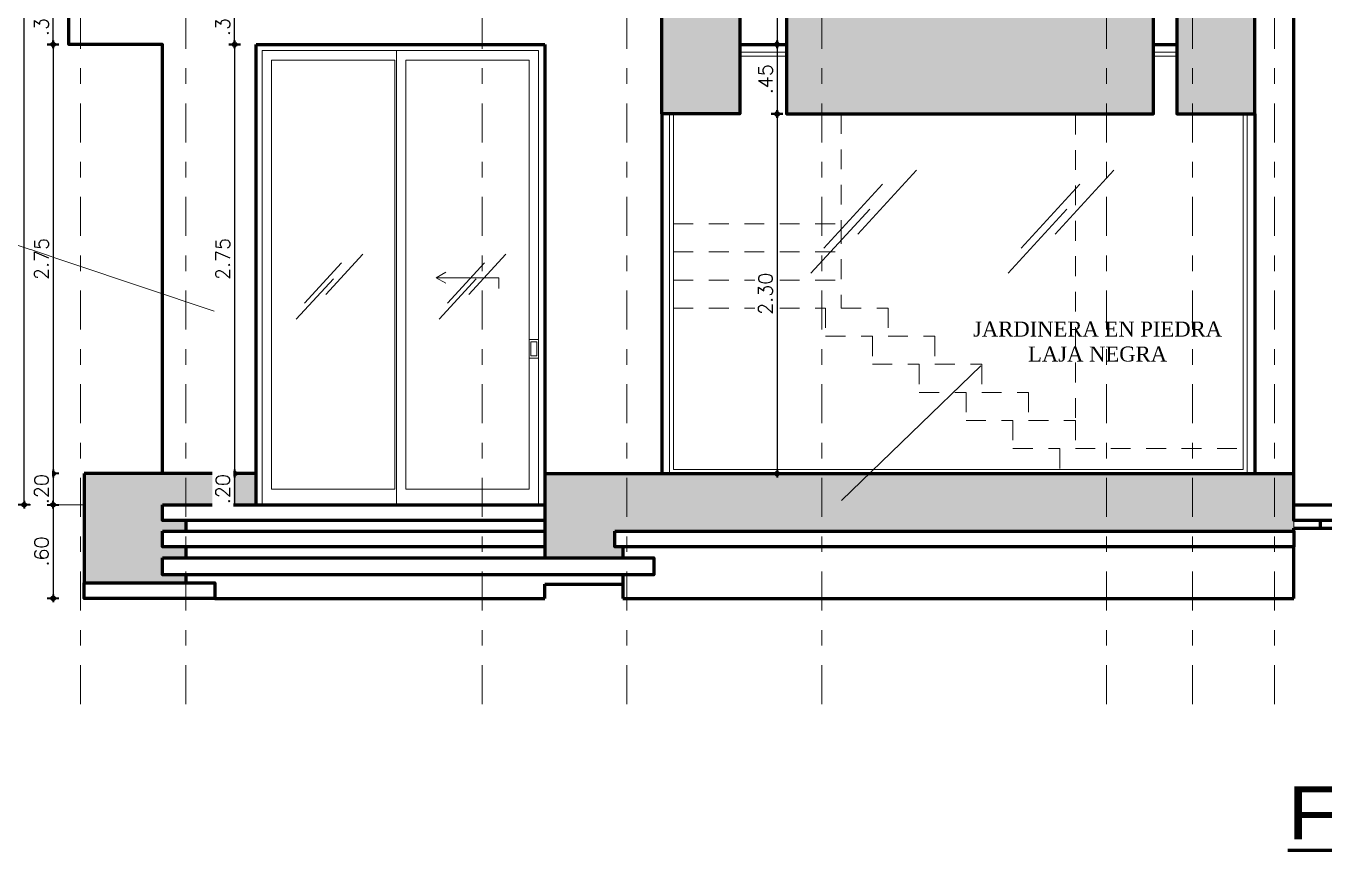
# Model space of a CAD drawing. Header units: metres. Extents: x -50 to 76, y -61 to 14.
# Drawn here: x -45.85 to -37.53, y -41.01 to -35.73 of the extents above; entities that cross this region are included whole.
import ezdxf
from ezdxf.enums import TextEntityAlignment as Align

# ---------------------------------------------------------------- set-up
doc = ezdxf.new("R2010")
doc.units = ezdxf.units.M
doc.header["$MEASUREMENT"] = 0
for name, pattern in [('CENTERX2', [4, 2.5, -0.5, 0.5, -0.5]), ('DASHDOT2', [0.5, 0.25, -0.125, 0, -0.125]), ('Línea Oculta', [0.3175, 0.211667, -0.105833])]:
    doc.linetypes.add(name, pattern=pattern)
for name, color, linetype, lineweight in [('0_Pluma_Nº__1', 153, 'Continuous', 13), ('1 ACHURADO PLACAS', 45, 'Continuous', 15), ('1 CALCAS', 255, 'Continuous', 60), ('1 NIVELES', 145, 'Continuous', 18), ('1 PUERTAS', 251, 'Continuous', 18), ('1 PUNTEADOS', 4, 'Línea Oculta', 20), ('1 VENTTANAS', 2, 'Continuous', 18), ('COTA10', 153, 'Continuous', 13), ('COTAS', 251, 'Continuous', 35), ('EJES', 251, 'CENTERX2', 0), ('TITULOS', 9, 'Continuous', 60)]:
    doc.layers.add(name, color=color, linetype=linetype, lineweight=lineweight)
doc.layers.add('TEXT', color=4, linetype='Continuous')
doc.styles.add('ARIAL', font='CENTURY.TTF')
doc.styles.add('cotas', font='romans.shx')
doc.styles.add('DISEÑO', font='arial.ttf', dxfattribs={"width": 1.1})
doc.dimstyles.new('COT-50', dxfattribs={"dimscale": 0.5, "dimtxt": 0.18, "dimasz": 0.05, "dimexe": 0.08, "dimexo": 0.1, "dimgap": 0.06, "dimtad": 1, "dimzin": 4, "dimdsep": 46, "dimtxsty": 'cotas', "dimblk1": 'COTA', "dimblk2": 'COTA', "dimsah": 1, "dimcen": 0.09, "dimse1": 1, "dimse2": 1, "dimclrd": 256, "dimclre": 253, "dimclrt": 14, "dimadec": 0, "dimazin": 0, "dimtfac": 1, "dimtix": 1, "dimtmove": 0, "dimatfit": 3, "dimldrblk": 'COTA', "dimfxl": 1, "dimtfill": 1, "dimtfillclr": 256, "dimtolj": 1, "dimtzin": 12, "dimarcsym": 0})

# ---------------------------------------------------------------- blocks, each defined once
blk = doc.blocks.new('COTA')
for p, q in [((-1, 0), (1, 0)), ((0, 1.5), (0, -1.5))]:
    blk.add_line(p, q)
blk.add_circle((0, 0), 0.5)
blk = doc.blocks.new('*D674')
at = {"layer": 'COTAS', "lineweight": -2, "transparency": 16777216}
blk.add_line((-45.8625, -38.7713), (-45.8625, -30.8213), dxfattribs=at)
at = {"layer": 'Defpoints', "color": 0, "transparency": 16777216}
for p in [(-45.8625, -30.7963), (-42.0768, -30.7963), (-45.4823, -38.7963)]:
    blk.add_point(p, dxfattribs=at)
at = {"layer": 'COTAS', "lineweight": -2, "transparency": 16777216, "xscale": 0.025, "yscale": 0.025, "zscale": 0.025}
for p, rotation in [((-45.8625, -30.7963), 90), ((-45.8625, -38.7963), 270)]:
    blk.add_blockref('COTA', p, dxfattribs=dict(at, rotation=rotation))
at = {"layer": 'COTAS', "color": 14, "transparency": 16777216, "insert": (-45.9375, -34.7963), "char_height": 0.09, "attachment_point": 5, "rotation": 90, "style": 'cotas', "bg_fill": 3, "box_fill_scale": 1.25, "bg_fill_color": 256, "bg_fill_true_color": 13158600, "bg_fill_transparency": 0}
blk.add_mtext('\\A1;8.00', dxfattribs=at)
blk = doc.blocks.new('*D679')
at = {"layer": 'COTAS', "lineweight": -2, "transparency": 16777216}
blk.add_line((-45.6768, -35.8213), (-45.6768, -35.5713), dxfattribs=at)
at = {"layer": 'Defpoints', "color": 0, "transparency": 16777216}
for p in [(-45.5768, -35.5463), (-45.5768, -35.8463)]:
    blk.add_point(p, dxfattribs=at)
at = {"layer": 'COTAS', "lineweight": -2, "transparency": 16777216, "xscale": 0.025, "yscale": 0.025, "zscale": 0.025}
for p, rotation in [((-45.6768, -35.5463), 90), ((-45.6768, -35.8463), 270)]:
    blk.add_blockref('COTA', p, dxfattribs=dict(at, rotation=rotation))
at = {"layer": 'COTAS', "color": 14, "transparency": 16777216, "insert": (-45.7518, -35.6963), "char_height": 0.09, "attachment_point": 5, "rotation": 90, "style": 'cotas', "bg_fill": 3, "box_fill_scale": 1.25, "bg_fill_color": 256, "bg_fill_true_color": 13158600, "bg_fill_transparency": 0}
blk.add_mtext('\\A1;.30', dxfattribs=at)
at = {"layer": 'Defpoints', "color": 0, "transparency": 16777216}
blk.add_point((-45.6768, -35.5463), dxfattribs=at)
blk = doc.blocks.new('*D680')
at = {"layer": 'COTAS', "lineweight": -2, "transparency": 16777216}
blk.add_line((-45.6768, -35.8713), (-45.6768, -38.5713), dxfattribs=at)
at = {"layer": 'Defpoints', "color": 0, "transparency": 16777216}
for p in [(-44.9768, -35.8463), (-45.6768, -38.5963), (-44.9768, -38.5963)]:
    blk.add_point(p, dxfattribs=at)
at = {"layer": 'COTAS', "lineweight": -2, "transparency": 16777216, "xscale": 0.025, "yscale": 0.025, "zscale": 0.025}
for p, rotation in [((-45.6768, -35.8463), 90), ((-45.6768, -38.5963), 270)]:
    blk.add_blockref('COTA', p, dxfattribs=dict(at, rotation=rotation))
at = {"layer": 'COTAS', "color": 14, "transparency": 16777216, "insert": (-45.7518, -37.2213), "char_height": 0.09, "attachment_point": 5, "rotation": 90, "style": 'cotas', "bg_fill": 3, "box_fill_scale": 1.25, "bg_fill_color": 256, "bg_fill_true_color": 13158600, "bg_fill_transparency": 0}
blk.add_mtext('\\A1;2.75', dxfattribs=at)
blk = doc.blocks.new('*D681')
at = {"layer": 'COTAS', "lineweight": -2, "transparency": 16777216}
blk.add_line((-45.6768, -38.5963), (-45.6768, -38.7963), dxfattribs=at)
at = {"layer": 'Defpoints', "color": 0, "transparency": 16777216}
for p in [(-45.4768, -38.5963), (-45.4823, -38.7963)]:
    blk.add_point(p, dxfattribs=at)
at = {"layer": 'COTAS', "color": 14, "transparency": 16777216, "insert": (-45.7518, -38.6963), "char_height": 0.09, "attachment_point": 5, "rotation": 90, "style": 'cotas', "bg_fill": 3, "box_fill_scale": 1.25, "bg_fill_color": 256, "bg_fill_true_color": 13158600, "bg_fill_transparency": 0}
blk.add_mtext('\\A1;.20', dxfattribs=at)
at = {"layer": 'Defpoints', "color": 0, "transparency": 16777216}
blk.add_point((-45.6768, -38.7963), dxfattribs=at)
blk = doc.blocks.new('*D682')
at = {"layer": 'COTAS', "lineweight": -2, "transparency": 16777216}
blk.add_line((-45.6768, -38.8213), (-45.6768, -39.3713), dxfattribs=at)
at = {"layer": 'Defpoints', "color": 0, "transparency": 16777216}
for p in [(-45.4823, -38.7963), (-45.6768, -39.3963), (-45.4768, -39.3963)]:
    blk.add_point(p, dxfattribs=at)
at = {"layer": 'COTAS', "lineweight": -2, "transparency": 16777216, "xscale": 0.025, "yscale": 0.025, "zscale": 0.025}
for p, rotation in [((-45.6768, -38.7963), 90), ((-45.6768, -39.3963), 270)]:
    blk.add_blockref('COTA', p, dxfattribs=dict(at, rotation=rotation))
at = {"layer": 'COTAS', "color": 14, "transparency": 16777216, "insert": (-45.7518, -39.0963), "char_height": 0.09, "attachment_point": 5, "rotation": 90, "style": 'cotas', "bg_fill": 3, "box_fill_scale": 1.25, "bg_fill_color": 256, "bg_fill_true_color": 13158600, "bg_fill_transparency": 0}
blk.add_mtext('\\A1;.60', dxfattribs=at)
blk = doc.blocks.new('*D683')
at = {"layer": 'COTAS', "lineweight": -2, "transparency": 16777216}
blk.add_line((-44.5138, -35.8713), (-44.5138, -38.5713), dxfattribs=at)
at = {"layer": 'Defpoints', "color": 0, "transparency": 16777216}
for p in [(-44.3768, -35.8463), (-44.5138, -38.5963), (-44.3768, -38.5963)]:
    blk.add_point(p, dxfattribs=at)
at = {"layer": 'COTAS', "lineweight": -2, "transparency": 16777216, "xscale": 0.025, "yscale": 0.025, "zscale": 0.025}
for p, rotation in [((-44.5138, -35.8463), 90), ((-44.5138, -38.5963), 270)]:
    blk.add_blockref('COTA', p, dxfattribs=dict(at, rotation=rotation))
at = {"layer": 'COTAS', "color": 14, "transparency": 16777216, "insert": (-44.5888, -37.2213), "char_height": 0.09, "attachment_point": 5, "rotation": 90, "style": 'cotas', "bg_fill": 3, "box_fill_scale": 1.25, "bg_fill_color": 256, "bg_fill_true_color": 13158600, "bg_fill_transparency": 0}
blk.add_mtext('\\A1;2.75', dxfattribs=at)
blk = doc.blocks.new('*D684')
at = {"layer": 'COTAS', "lineweight": -2, "transparency": 16777216}
blk.add_line((-44.5138, -38.5963), (-44.5138, -38.7963), dxfattribs=at)
at = {"layer": 'Defpoints', "color": 0, "transparency": 16777216}
for p in [(-44.3768, -38.5963), (-44.3768, -38.7963)]:
    blk.add_point(p, dxfattribs=at)
at = {"layer": 'COTAS', "color": 14, "transparency": 16777216, "insert": (-44.5888, -38.6963), "char_height": 0.09, "attachment_point": 5, "rotation": 90, "style": 'cotas', "bg_fill": 3, "box_fill_scale": 1.25, "bg_fill_color": 256, "bg_fill_true_color": 13158600, "bg_fill_transparency": 0}
blk.add_mtext('\\A1;.20', dxfattribs=at)
at = {"layer": 'Defpoints', "color": 0, "transparency": 16777216}
blk.add_point((-44.5138, -38.7963), dxfattribs=at)
blk = doc.blocks.new('*D685')
at = {"layer": 'COTAS', "lineweight": -2, "transparency": 16777216}
blk.add_line((-44.5138, -35.8213), (-44.5138, -35.5713), dxfattribs=at)
at = {"layer": 'Defpoints', "color": 0, "transparency": 16777216}
for p in [(-45.5768, -35.5463), (-45.5768, -35.8463)]:
    blk.add_point(p, dxfattribs=at)
at = {"layer": 'COTAS', "lineweight": -2, "transparency": 16777216, "xscale": 0.025, "yscale": 0.025, "zscale": 0.025}
for p, rotation in [((-44.5138, -35.5463), 90), ((-44.5138, -35.8463), 270)]:
    blk.add_blockref('COTA', p, dxfattribs=dict(at, rotation=rotation))
at = {"layer": 'COTAS', "color": 14, "transparency": 16777216, "insert": (-44.5888, -35.6963), "char_height": 0.09, "attachment_point": 5, "rotation": 90, "style": 'cotas', "bg_fill": 3, "box_fill_scale": 1.25, "bg_fill_color": 256, "bg_fill_true_color": 13158600, "bg_fill_transparency": 0}
blk.add_mtext('\\A1;.30', dxfattribs=at)
at = {"layer": 'Defpoints', "color": 0, "transparency": 16777216}
blk.add_point((-44.5138, -35.5463), dxfattribs=at)
blk = doc.blocks.new('*D689')
at = {"layer": 'COTAS', "lineweight": -2, "transparency": 16777216}
blk.add_line((-41.0381, -36.3171), (-41.0381, -38.5713), dxfattribs=at)
at = {"layer": 'Defpoints', "color": 0, "transparency": 16777216}
for p in [(-41.7768, -36.2921), (-41.7768, -38.5963), (-41.0381, -38.5963)]:
    blk.add_point(p, dxfattribs=at)
at = {"layer": 'COTAS', "lineweight": -2, "transparency": 16777216, "xscale": 0.025, "yscale": 0.025, "zscale": 0.025}
for p, rotation in [((-41.0381, -36.2921), 90), ((-41.0381, -38.5963), 270)]:
    blk.add_blockref('COTA', p, dxfattribs=dict(at, rotation=rotation))
at = {"layer": 'COTAS', "color": 14, "transparency": 16777216, "insert": (-41.1131, -37.4442), "char_height": 0.09, "attachment_point": 5, "rotation": 90, "style": 'cotas', "bg_fill": 3, "box_fill_scale": 1.25, "bg_fill_color": 256, "bg_fill_true_color": 13158600, "bg_fill_transparency": 0}
blk.add_mtext('\\A1;2.30', dxfattribs=at)
blk = doc.blocks.new('*D690')
at = {"layer": 'COTAS', "lineweight": -2, "transparency": 16777216}
blk.add_line((-41.0381, -35.8713), (-41.0381, -36.2671), dxfattribs=at)
at = {"layer": 'Defpoints', "color": 0, "transparency": 16777216}
for p in [(-40.9768, -35.8463), (-41.0381, -36.2921), (-40.9768, -36.2921)]:
    blk.add_point(p, dxfattribs=at)
at = {"layer": 'COTAS', "lineweight": -2, "transparency": 16777216, "xscale": 0.025, "yscale": 0.025, "zscale": 0.025}
for p, rotation in [((-41.0381, -35.8463), 90), ((-41.0381, -36.2921), 270)]:
    blk.add_blockref('COTA', p, dxfattribs=dict(at, rotation=rotation))
at = {"layer": 'COTAS', "color": 14, "transparency": 16777216, "insert": (-41.1131, -36.0692), "char_height": 0.09, "attachment_point": 5, "rotation": 90, "style": 'cotas', "bg_fill": 3, "box_fill_scale": 1.25, "bg_fill_color": 256, "bg_fill_true_color": 13158600, "bg_fill_transparency": 0}
blk.add_mtext('\\A1;.45', dxfattribs=at)
blk = doc.blocks.new('*D691')
at = {"layer": 'COTAS', "lineweight": -2, "transparency": 16777216}
blk.add_line((-41.0381, -32.3213), (-41.0381, -35.8213), dxfattribs=at)
at = {"layer": 'Defpoints', "color": 0, "transparency": 16777216}
for p in [(-40.9768, -32.2963), (-41.2768, -35.8463), (-41.0381, -35.8463)]:
    blk.add_point(p, dxfattribs=at)
at = {"layer": 'COTAS', "lineweight": -2, "transparency": 16777216, "xscale": 0.025, "yscale": 0.025, "zscale": 0.025}
for p, rotation in [((-41.0381, -32.2963), 90), ((-41.0381, -35.8463), 270)]:
    blk.add_blockref('COTA', p, dxfattribs=dict(at, rotation=rotation))
at = {"layer": 'COTAS', "color": 14, "transparency": 16777216, "insert": (-41.1131, -34.0713), "char_height": 0.09, "attachment_point": 5, "rotation": 90, "style": 'cotas', "bg_fill": 3, "box_fill_scale": 1.25, "bg_fill_color": 256, "bg_fill_true_color": 13158600, "bg_fill_transparency": 0}
blk.add_mtext('\\A1;3.55', dxfattribs=at)

msp = doc.modelspace()

# ---------------------------------------------------------------- hatches: boundary and pattern name
at = {"layer": '1 ACHURADO PLACAS'}
h = msp.add_hatch(dxfattribs=at)
h.set_pattern_fill('AR-RSHKE', color=256, scale=0.008, angle=90)
h.paths.add_polyline_path([(-41.2768, -32.324), (-41.7768, -32.0072), (-41.7768, -36.2921), (-41.2768, -36.2921)])
h.paths.add_polyline_path([(-41.2768, -31.9963), (-41.7768, -31.9963), (-41.7768, -32.0072), (-41.2768, -32.324)])
h.paths.add_polyline_path([(-40.7518, -32.6566), (-40.9768, -32.5141), (-40.9768, -36.2921), (-40.7518, -36.2921)])
h.paths.add_polyline_path([(-38.9268, -31.9963), (-40.7518, -31.9963), (-40.7518, -36.2921), (-38.9268, -36.2921)])
h.paths.add_polyline_path([(-40.7518, -31.9963), (-40.9768, -31.9963), (-40.9768, -32.5141), (-40.7518, -32.6566)])
h.paths.add_polyline_path([(-38.3768, -31.9963), (-38.9268, -31.9963), (-38.9268, -36.2921), (-38.6268, -36.2921), (-38.6268, -33.2963), (-38.4768, -33.2963), (-38.4768, -36.2921), (-38.3768, -36.2921)])
h.paths.add_polyline_path([(-37.9768, -31.9963), (-38.3768, -31.9963), (-38.3768, -36.2921), (-37.9768, -36.2921)])
h = msp.add_hatch(dxfattribs=at)
h.set_pattern_fill('AR-RSHKE', color=256, scale=0.008, angle=90)
h.paths.add_polyline_path([(-44.8268, -38.8963), (-44.9768, -38.8963), (-44.9768, -38.7963), (-44.8268, -38.7963), (-44.8268, -38.5963), (-45.4768, -38.5963), (-45.4768, -39.2963), (-44.8268, -39.2963), (-44.8268, -39.2463), (-44.9768, -39.2463), (-44.9768, -39.1363), (-44.8268, -39.1363), (-44.8268, -39.0663), (-44.9768, -39.0663), (-44.9768, -38.9663), (-44.8268, -38.9663)])
h.paths.add_polyline_path([(-44.3768, -38.5963), (-44.8268, -38.5963), (-44.8268, -38.7963), (-44.3768, -38.7963)])
h.paths.add_polyline_path([(-42.0018, -38.5963), (-42.5268, -38.5963), (-42.5268, -39.1363), (-42.0268, -39.1363), (-42.0268, -39.0663), (-42.0768, -39.0663), (-42.0768, -38.9663), (-42.0018, -38.9663)])
h.paths.add_polyline_path([(-40.7518, -38.5963), (-42.0018, -38.5963), (-42.0018, -38.9663), (-40.7518, -38.9663)])
h.paths.add_polyline_path([(-38.9268, -38.5963), (-40.7518, -38.5963), (-40.7518, -38.9663), (-38.9268, -38.9663)])
h.paths.add_polyline_path([(-38.3768, -38.5963), (-38.9268, -38.5963), (-38.9268, -38.9663), (-38.3768, -38.9663)])
h.paths.add_polyline_path([(-37.8518, -38.5963), (-38.3768, -38.5963), (-38.3768, -38.9663), (-37.8518, -38.9663)])
h.paths.add_polyline_path([(-37.7268, -38.5963), (-37.8518, -38.5963), (-37.8518, -38.9663), (-37.7268, -38.9663), (-37.7268, -38.9463), (-37.7268, -38.8963), (-37.7268, -38.7963)])

# ---------------------------------------------------------------- linework, layer by layer
at = {"layer": '0_Pluma_Nº__1', "color": 7, "linetype": 'Continuous', "lineweight": 13}
msp.add_line((-45.4823, -38.7963), (-45.8823, -38.7963), dxfattribs=at)
at = {"layer": '1 ACHURADO PLACAS'}
msp.add_line((-37.7268, -38.8963), (-37.7268, -38.9463), dxfattribs=at)
at = {"layer": '1 CALCAS'}
for p, q in [((-37.7268, -38.7963), (-37.7268, -32.5963)), ((-44.3768, -38.7963), (-44.3768, -35.8463)), ((-44.3768, -35.8463), (-42.5268, -35.8463)), ((-42.5268, -35.8463), (-42.5268, -39.1363)), ((-41.2768, -35.8463), (-40.9768, -35.8463)), ((-38.6268, -35.8463), (-38.4768, -35.8463)), ((-41.7768, -36.2921), (-41.7768, -38.5963)), ((-37.9768, -36.2921), (-37.9768, -38.5963)), ((-44.3768, -38.5963), (-45.4768, -38.5963)), ((-45.4768, -38.5963), (-45.4768, -39.2963)), ((-42.5268, -38.5963), (-37.7268, -38.5963)), ((-44.8268, -38.8963), (-44.8268, -38.9663)), ((-37.5584, -38.8963), (-37.5584, -38.9463)), ((-37.7268, -38.9663), (-37.7268, -38.9463)), ((-37.7268, -38.9463), (-30.1263, -38.9463)), ((-44.8268, -39.0663), (-44.8268, -39.1363)), ((-42.0268, -39.0663), (-42.0268, -39.1363)), ((-37.7268, -39.3963), (-37.7268, -39.0663)), ((-44.8268, -39.2463), (-44.8268, -39.2963)), ((-42.0268, -39.2463), (-42.0268, -39.3963)), ((-42.5268, -39.3963), (-42.5268, -39.3063)), ((-42.5268, -39.3063), (-42.0268, -39.3063)), ((-44.6413, -39.3963), (-42.5268, -39.3963)), ((-42.0268, -39.3963), (-37.7268, -39.3963))]:
    msp.add_line(p, q, dxfattribs=at)
for points in [[(-41.7768, -31.9963), (-41.2768, -31.9963), (-41.2768, -36.2921), (-41.7768, -36.2921)], [(-38.6268, -33.2963), (-38.4768, -33.2963), (-38.4768, -36.2921), (-37.9768, -36.2921), (-37.9768, -31.9963), (-40.9768, -31.9963), (-40.9768, -36.2921), (-38.6268, -36.2921)], [(-44.9768, -38.7963), (-42.5268, -38.7963), (-42.5268, -38.8963), (-44.9768, -38.8963)], [(-37.7268, -38.7963), (-30.1263, -38.7963), (-30.1263, -38.8963), (-37.7268, -38.8963)], [(-44.9768, -38.9663), (-42.5268, -38.9663), (-42.5268, -39.0663), (-44.9768, -39.0663)], [(-42.0768, -38.9663), (-37.7268, -38.9663), (-37.7268, -39.0663), (-42.0768, -39.0663)], [(-44.9768, -39.1363), (-41.8268, -39.1363), (-41.8268, -39.2463), (-44.9768, -39.2463)], [(-45.4768, -39.2963), (-44.6413, -39.2963), (-44.6413, -39.3963), (-45.4768, -39.3963)]]:
    msp.add_lwpolyline(points, close=True, dxfattribs=at)
msp.add_lwpolyline([(-44.9768, -38.5963), (-44.9768, -35.8463), (-45.5768, -35.8463), (-45.5768, -35.5463)], dxfattribs=at)
at = {"layer": '1 NIVELES'}
msp.add_line((-39.732, -37.9059), (-40.6263, -38.7683), dxfattribs=at)
at = {"layer": '1 PUERTAS'}
for p, q in [((-44.3368, -38.7963), (-44.3368, -35.8863)), ((-44.3368, -35.8863), (-42.5668, -35.8863)), ((-43.4768, -35.8863), (-43.4768, -38.7963)), ((-42.5668, -35.8863), (-42.5668, -38.7963)), ((-42.6268, -37.7363), (-42.5668, -37.7363)), ((-42.6268, -37.8563), (-42.5668, -37.8563))]:
    msp.add_line(p, q, dxfattribs=at)
for points in [[(-44.2768, -35.9463), (-43.4868, -35.9463), (-43.4868, -38.6963), (-44.2768, -38.6963)], [(-43.4168, -35.9463), (-42.6268, -35.9463), (-42.6268, -38.6963), (-43.4168, -38.6963)], [(-42.6168, -37.7513), (-42.5768, -37.7513), (-42.5768, -37.8413), (-42.6168, -37.8413)]]:
    msp.add_lwpolyline(points, close=True, dxfattribs=at)
for points in [[(-43.1612, -37.3063), (-43.2218, -37.3413), (-42.8218, -37.3413), (-42.8218, -37.4113)], [(-43.2218, -37.3413), (-43.1612, -37.3763)]]:
    msp.add_lwpolyline(points, dxfattribs=at)
at = {"layer": '1 PUNTEADOS', "ltscale": 0.6}
for p, q in [((-40.6268, -36.2921), (-40.6268, -36.9963)), ((-39.1268, -36.2963), (-39.1268, -38.2563)), ((-41.7018, -37.1763), (-40.6268, -37.1763)), ((-41.7018, -37.3563), (-40.6268, -37.3563))]:
    msp.add_line(p, q, dxfattribs=at)
for points in [[(-41.7018, -36.9963), (-40.6268, -36.9963), (-40.6268, -37.5363), (-40.3268, -37.5363), (-40.3268, -37.7163), (-40.0268, -37.7163), (-40.0268, -37.8963), (-39.7268, -37.8963), (-39.7268, -38.0763), (-39.4268, -38.0763), (-39.4268, -38.2563), (-39.1268, -38.2563), (-39.1268, -38.4363), (-38.0518, -38.4363)], [(-41.7018, -37.5363), (-40.7268, -37.5363), (-40.7268, -37.7163), (-40.4268, -37.7163), (-40.4268, -37.8963), (-40.1268, -37.8963), (-40.1268, -38.0763), (-39.8268, -38.0763), (-39.8268, -38.2563), (-39.5268, -38.2563), (-39.5268, -38.4363), (-39.2268, -38.4363), (-39.2268, -38.5713)]]:
    msp.add_lwpolyline(points, dxfattribs=at)
at = {"layer": '1 VENTTANAS'}
for p, q in [((-41.2768, -35.8963), (-40.9768, -35.8963)), ((-41.2768, -35.9213), (-40.9768, -35.9213)), ((-38.6268, -35.8963), (-38.4768, -35.8963)), ((-38.6268, -35.9213), (-38.4768, -35.9213)), ((-41.7268, -36.2921), (-41.7268, -38.5963)), ((-41.7018, -36.2921), (-41.7018, -38.5713)), ((-38.0518, -38.5713), (-38.0518, -36.2963)), ((-38.0268, -36.2921), (-38.0268, -38.5963)), ((-41.7018, -38.5713), (-38.0518, -38.5713))]:
    msp.add_line(p, q, dxfattribs=at)
at = {"layer": 'COTA10'}
for p, q in [((-40.5204, -37.0625), (-40.1438, -36.653)), ((-39.2566, -37.0625), (-38.8799, -36.653)), ((-40.7383, -37.151), (-40.3616, -36.7416)), ((-39.4744, -37.151), (-39.0978, -36.7416)), ((-40.8214, -37.3115), (-40.4447, -36.902)), ((-39.5575, -37.3115), (-39.1808, -36.902))]:
    msp.add_line(p, q, dxfattribs=at)
at = {"layer": 'EJES', "linetype": 'DASHDOT2'}
for p, q in [((-45.5018, -40.074), (-45.5018, -29.6766)), ((-44.8268, -40.074), (-44.8268, -29.6766)), ((-42.9268, -40.074), (-42.9268, -29.6766)), ((-42.0018, -40.074), (-42.0018, -29.6766)), ((-40.7518, -40.074), (-40.7518, -29.6766)), ((-38.9268, -40.074), (-38.9268, -29.6766)), ((-38.3768, -40.074), (-38.3768, -29.6766)), ((-37.8518, -40.074), (-37.8518, -29.6766))]:
    msp.add_line(p, q, dxfattribs=at)

# ---------------------------------------------------------------- texts
at = {"layer": 'TEXT', "insert": (-38.9846, -37.6225), "char_height": 0.096, "width": 1.681384, "attachment_point": 2, "style": 'ARIAL'}
msp.add_mtext('JARDINERA EN PIEDRA LAJA NEGRA', dxfattribs=at)
at = {"layer": 'TITULOS', "style": 'DISEÑO', "width": 1.1}
msp.add_text('%%UFACHADA FRONTAL', height=0.339359, dxfattribs=at).set_placement((-35.2314, -41.043), align=Align.BOTTOM_CENTER)

# ---------------------------------------------------------------- next in the draw order: dimensions: what is measured, and where the dimension line sits
at = {"layer": 'COTAS'}
for base, p1, p2, picture, middle in [((-45.8625, -30.7963), (-45.4823, -38.7963), (-42.0768, -30.7963), '*D674', (-45.9375, -34.7963)), ((-41.0381, -38.5963), (-41.7768, -36.2921), (-41.7768, -38.5963), '*D689', (-41.1131, -37.4442))]:
    dim = msp.add_linear_dim(base=base, p1=p1, p2=p2, angle=90, dimstyle='COT-50', dxfattribs=at)
    dim.commit()
    dim.dimension.update_dxf_attribs({"geometry": picture, "text_midpoint": middle})

# ---------------------------------------------------------------- next in the draw order: linework, layer by layer
at = {"layer": 'COTA10'}
for p, q in [((-44.0666, -37.5053), (-43.8288, -37.2468)), ((-43.9291, -37.4494), (-43.6913, -37.1909)), ((-43.1507, -37.5053), (-42.913, -37.2468)), ((-43.0132, -37.4494), (-42.7755, -37.1909)), ((-44.119, -37.6065), (-43.8813, -37.3481)), ((-43.2032, -37.6065), (-42.9654, -37.3481))]:
    msp.add_line(p, q, dxfattribs=at)

# ---------------------------------------------------------------- next in the draw order: dimensions: what is measured, and where the dimension line sits
at = {"layer": 'COTAS'}
for base, p1, p2, picture, middle in [((-45.6768, -35.5463), (-45.5768, -35.8463), (-45.5768, -35.5463), '*D679', (-45.7518, -35.6963)), ((-44.5138, -38.5963), (-44.3768, -35.8463), (-44.3768, -38.5963), '*D683', (-44.5888, -37.2213)), ((-41.0381, -36.2921), (-40.9768, -35.8463), (-40.9768, -36.2921), '*D690', (-41.1131, -36.0692))]:
    dim = msp.add_linear_dim(base=base, p1=p1, p2=p2, angle=90, dimstyle='COT-50', dxfattribs=at)
    dim.commit()
    dim.dimension.update_dxf_attribs({"geometry": picture, "text_midpoint": middle})

# ---------------------------------------------------------------- next in the draw order: dimensions: what is measured, and where the dimension line sits
for base, p1, p2, picture, middle in [((-41.0381, -35.8463), (-40.9768, -32.2963), (-41.2768, -35.8463), '*D691', (-41.1131, -34.0713)), ((-45.6768, -38.5963), (-44.9768, -35.8463), (-44.9768, -38.5963), '*D680', (-45.7518, -37.2213)), ((-44.5138, -38.7963), (-44.3768, -38.5963), (-44.3768, -38.7963), '*D684', (-44.5888, -38.6963))]:
    dim = msp.add_linear_dim(base=base, p1=p1, p2=p2, angle=90, dimstyle='COT-50', dxfattribs=at)
    dim.commit()
    dim.dimension.update_dxf_attribs({"geometry": picture, "text_midpoint": middle})

# ---------------------------------------------------------------- next in the draw order: linework, layer by layer
at = {"layer": '1 NIVELES'}
msp.add_line((-46.3471, -36.9854), (-44.6442, -37.555), dxfattribs=at)

# ---------------------------------------------------------------- next in the draw order: dimensions: what is measured, and where the dimension line sits
at = {"layer": 'COTAS'}
for base, p1, p2, picture, middle in [((-44.5138, -35.5463), (-45.5768, -35.8463), (-45.5768, -35.5463), '*D685', (-44.5888, -35.6963)), ((-45.6768, -38.7963), (-45.4768, -38.5963), (-45.4823, -38.7963), '*D681', (-45.7518, -38.6963))]:
    dim = msp.add_linear_dim(base=base, p1=p1, p2=p2, angle=90, dimstyle='COT-50', dxfattribs=at)
    dim.commit()
    dim.dimension.update_dxf_attribs({"geometry": picture, "text_midpoint": middle})

# ---------------------------------------------------------------- next in the draw order: dimensions: what is measured, and where the dimension line sits
dim = msp.add_linear_dim(base=(-45.6768, -39.3963), p1=(-45.4823, -38.7963), p2=(-45.4768, -39.3963), angle=90, dimstyle='COT-50', dxfattribs=at)
dim.commit()
dim.dimension.update_dxf_attribs({"geometry": '*D682', "text_midpoint": (-45.7518, -39.0963)})

doc.saveas('drawing.dxf')
